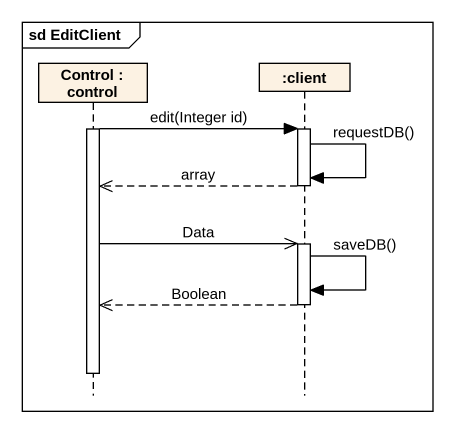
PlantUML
@startuml
mainframe sd EditClient
hide footbox
participant "Control : control" as Control_
participant ":client" as client

activate Control_
Control_ -> client : edit(Integer id)
activate client
client -> client : requestDB()
client -->> Control_ : array
deactivate client
Control_ ->> client : Data
activate client
client -> client : saveDB()
client -->> Control_ : Boolean
deactivate client
deactivate Control_
@enduml
